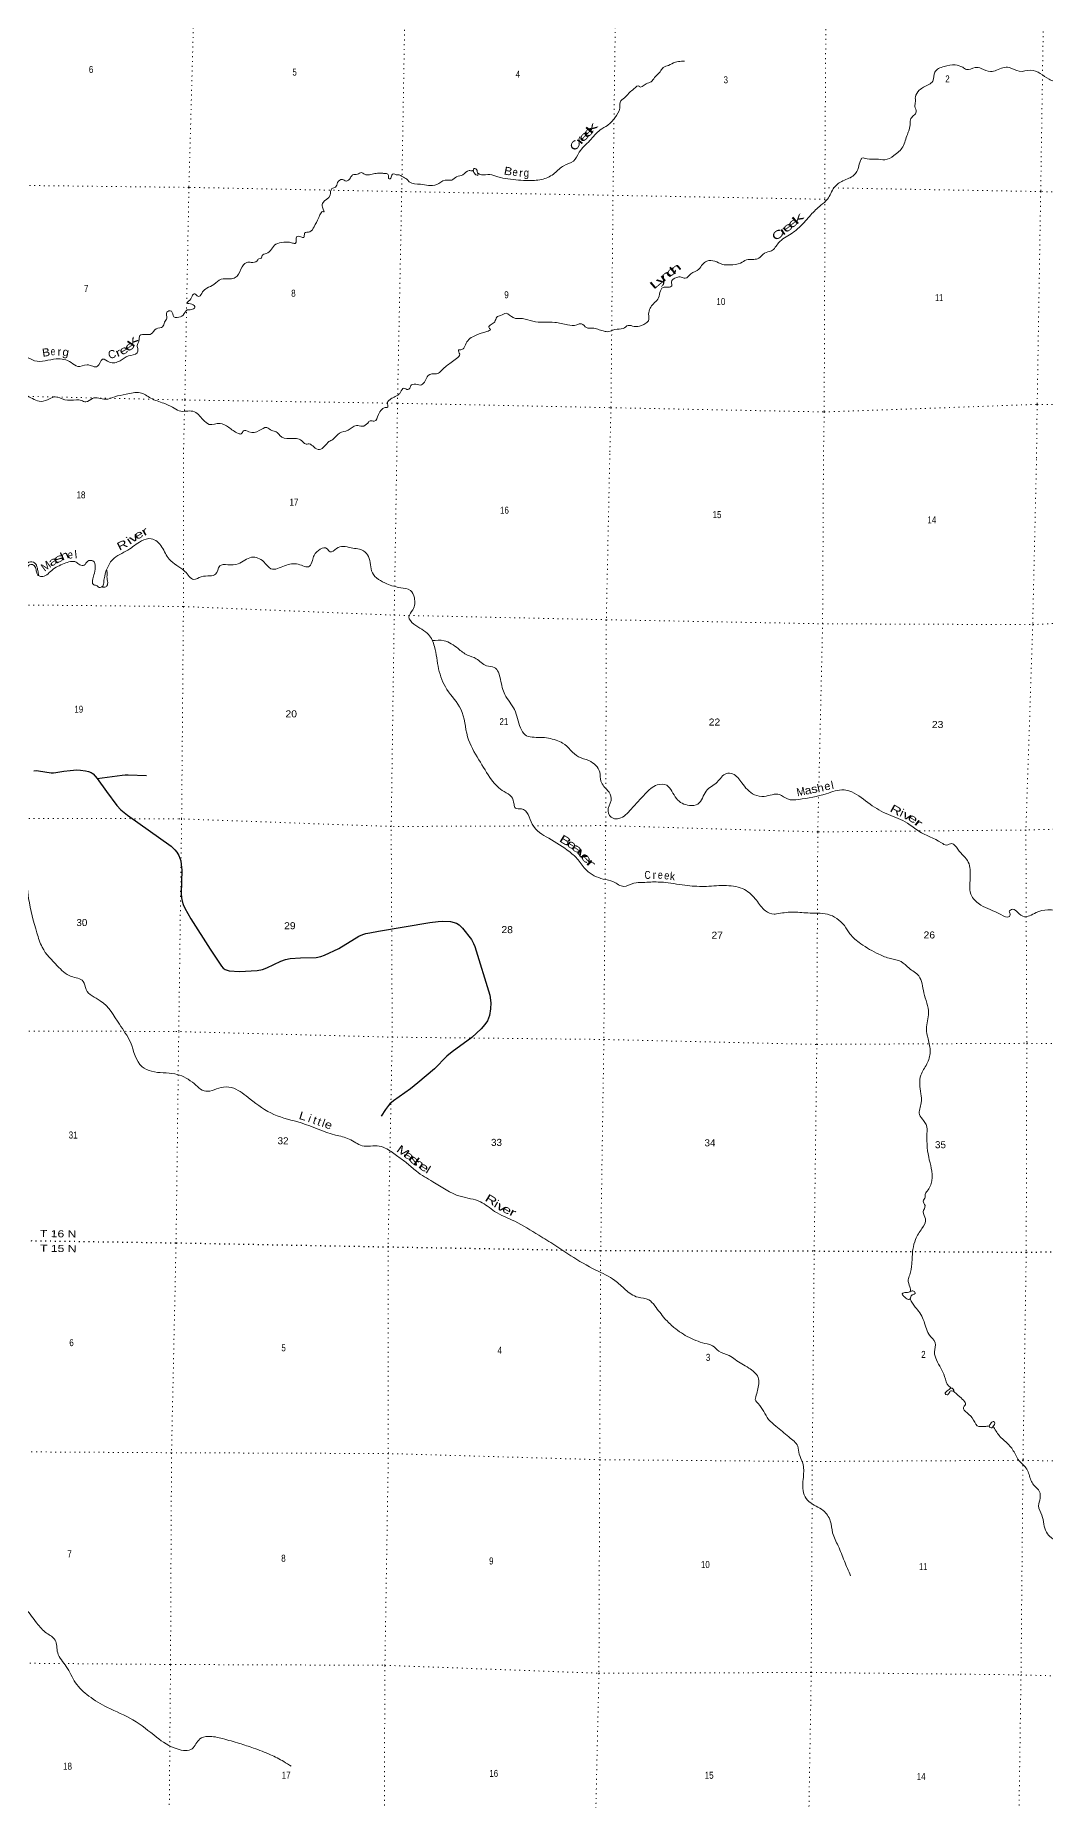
# Model space of a CAD drawing. Header units: feet. Extents: x -518066 to -250644, y -364975 to -177792.
# Drawn here: x -308339 to -283100, y -260861 to -216739 of the extents above; entities that cross this region are included whole.
import ezdxf
from ezdxf.enums import TextEntityAlignment as Align

# ---------------------------------------------------------------- set-up
doc = ezdxf.new("R2010")
doc.units = ezdxf.units.FT
doc.header["$LTSCALE"] = 80
doc.linetypes.add('DOTTED', pattern=[1.5, 0.3, -1.2])
for name, color, linetype, lineweight in [('29', 7, 'Continuous', 25), ('34', 7, 'Continuous', 25), ('39', 7, 'Continuous', 13), ('41', 7, 'Continuous', 13), ('6', 7, 'DOTTED', 25), ('7', 7, 'DOTTED', 13)]:
    doc.layers.add(name, color=color, linetype=linetype, lineweight=lineweight)

msp = doc.modelspace()

# ---------------------------------------------------------------- linework, layer by layer
at = {"layer": '29'}
for points in [[(-308374.92, -235118.75), (-308317.85, -235114.67), (-308259.76, -235118.75), (-307941.81, -235167.69), (-307888.81, -235169.73), (-307829.71, -235163.61), (-307623.85, -235126.91), (-307466.91, -235112.63), (-307305.89, -235100.4), (-307208.06, -235102.44), (-307081.69, -235118.75), (-307008.32, -235137.1), (-306947.17, -235159.54), (-306894.18, -235200.32), (-306792.27, -235314.51)], [(-306792.27, -235314.51), (-306169.61, -235228.86), (-306094.19, -235220.7), (-306022.86, -235220.7), (-305560.19, -235237.01)], [(-306792.27, -235314.51), (-306565.01, -235636.68), (-306304.12, -235987.41), (-306200.17, -236097.52), (-306035.08, -236232.1), (-304942.62, -237006.97), (-304850.89, -237092.61), (-304804.01, -237157.86), (-304755.1, -237235.36), (-304704.15, -237369.94), (-304693.95, -237463.73), (-304681.72, -237602.39), (-304698.03, -238185.59), (-304689.87, -238295.7), (-304673.57, -238377.26), (-304645.03, -238458.83), (-304600.2, -238556.71), (-304453.45, -238817.72), (-303972.44, -239576.28), (-303687.1, -240000.42), (-303644.29, -240053.43), (-303599.45, -240086.06), (-303499.59, -240122.76), (-303238.7, -240139.08), (-302798.45, -240114.61), (-302661.88, -240090.14), (-302553.87, -240049.36), (-302203.3, -239878.07), (-302091.19, -239837.28), (-301975.03, -239812.82), (-301714.14, -239796.5), (-301322.81, -239788.35), (-301204.58, -239763.88), (-301118.99, -239731.25), (-300760.27, -239559.96), (-300254.8, -239250.02), (-300161.03, -239209.24), (-300083.6, -239184.76), (-299985.76, -239168.45)], [(-299985.76, -239168.45), (-299769.71, -239131.75), (-298481.58, -238911.52), (-298279.8, -238887.05), (-298155.47, -238878.9), (-297969.99, -238891.13), (-297821.21, -238927.84), (-297749.87, -238972.7), (-297666.31, -239050.18), (-297446.18, -239335.66), (-297391.15, -239433.54), (-297356.5, -239515.11), (-296981.48, -240730.43), (-296957.02, -240918.03), (-296965.17, -241073), (-296993.7, -241236.13), (-297046.7, -241366.64), (-297107.84, -241464.52), (-297201.6, -241570.55), (-297438.03, -241782.62), (-297927.19, -242141.51), (-298059.68, -242255.7), (-298367.44, -242565.65), (-298783.23, -242916.38), (-298970.74, -243071.35), (-299394.68, -243373.14), (-299482.33, -243446.55), (-299514.94, -243483.26), (-299590.35, -243585.21), (-299696.34, -243756.5)]]:
    msp.add_lwpolyline(points, dxfattribs=at)
at = {"layer": '34', "lineweight": 13}
msp.add_spline([(-314373.46, -259572.88), (-314089.7, -259784.09), (-313482.81, -259880.42), (-312556.62, -260050.23), (-311592.44, -260246.57), (-310987.68, -260562.31), (-310179.4, -261061.18), (-309762.15, -261204.03), (-309327.75, -261445.69), (-308654.8, -261993.61), (-307969.63, -262527.54), (-307521.76, -262833.75), (-306756.92, -263245.64), (-306074.28, -263624.53), (-305757.46, -263953.67), (-305345.19, -264402.48), (-304913.23, -264688.41), (-303934.95, -265090.23), (-303610.23, -265228.19), (-303223.15, -265399.99), (-302497.89, -265625.78), (-301664.1, -265862.62), (-301339.68, -265955.22), (-300766.88, -266322.05), (-300517.72, -266779.39), (-300284.29, -267198.33), (-300033.87, -267732.19), (-299841.27, -268003.78), (-299622.81, -268098.45), (-299367.09, -268086.77), (-299038, -267981.17), (-298472.43, -267773.11), (-297862.18, -267523.2), (-297523.79, -267496.2), (-297035.25, -267551.15), (-296430.74, -267685.71), (-295484.56, -267869.8), (-294634.68, -268022.78), (-293610.05, -268211.63), (-292744.04, -268360.74), (-291410.09, -268614.93), (-290238.5, -268799.14), (-289450.89, -268939.45), (-289128.97, -268950.55), (-288494.79, -268930.37), (-287719.65, -268903.47), (-287027.51, -268926.11), (-286101.04, -269067.74), (-285327.49, -269203.89), (-284516.1, -269382.68), (-283700.58, -269549.43), (-283059.82, -269697.76)], degree=3, dxfattribs=at)
at = {"layer": '39'}
for points in [[(-297291.45, -220180.01), (-297195.03, -220224.67), (-296981.8, -220217.91), (-296783.67, -220275.32), (-296535.21, -220329.47), (-296009.09, -220369.83), (-295650.6, -220331.12), (-295366.82, -220184.6), (-295136.66, -219997.01), (-294897.64, -219884), (-294751.4, -219662.91), (-294489.44, -219371.18), (-294227.87, -219103.58), (-294047.13, -218989.67), (-293859.16, -218799.41), (-293740.74, -218557.77), (-293711.75, -218377.12), (-293591.48, -218272.33), (-293491.24, -218163.21), (-293385.38, -218080.34), (-293253.61, -218011.96), (-293251.67, -218016.01), (-293079.73, -217950.26), (-292954.25, -217897.88), (-292870.19, -217794.54), (-292733.2, -217649.78), (-292653.15, -217546.38), (-292519.57, -217490.1), (-292351.47, -217412.21), (-292198.29, -217388.43), (-292125.83, -217383.52)], [(-286258.51, -218110.37), (-286148.69, -218031.58), (-285921.15, -217882.18), (-285869.39, -217659.62), (-285637.96, -217518.33), (-285357.86, -217478.4), (-285170.98, -217533.7)], [(-285170.98, -217533.7), (-285082.25, -217595.36), (-284862.3, -217544.44), (-284711.83, -217564.89), (-284477.87, -217644.98), (-284166.73, -217549.19), (-284011.83, -217543.55), (-283759.99, -217638), (-283476.07, -217610.21), (-283234.06, -217690.43), (-283017.25, -217838.67), (-282883.22, -217880.99), (-282727.4, -217817.01), (-282654.38, -217649.11), (-282493.8, -217538.91), (-282428.82, -217497.67), (-282417.28, -217487.05)], [(-298373.37, -225200.77), (-298264.47, -225180.32), (-298176.74, -225099.18), (-297954.72, -224917.5), (-297816.42, -224817.02), (-297738.29, -224707.56), (-297770.94, -224610.46), (-297688.21, -224591.63), (-297625.07, -224540.29), (-297560.57, -224402.44), (-297306.45, -224225.28), (-297063.88, -224142.52), (-296972.57, -224089.6), (-297009.9, -224034.69), (-296952.54, -223967.17), (-296860.98, -223898.16), (-296812.91, -223782.19), (-296717.77, -223741.41), (-296578.18, -223687.23), (-296398.93, -223794.65), (-296172.15, -223820.3), (-295909.82, -223886.75), (-295361.39, -223915.37), (-295042.65, -223974.65), (-294815.49, -223976.16), (-294692.4, -223947.88), (-294571.28, -224044.34), (-294420.68, -224056.73), (-294284.44, -224087.02), (-294150.38, -224127.33), (-294054.18, -224146.93), (-293977.61, -224136.04), (-293860.26, -224089.57), (-293652.78, -224064.62), (-293530.97, -223990.04), (-293380.57, -224014.51), (-293199.28, -223993.17), (-293114.2, -223952.23), (-293022.44, -223871.15), (-293019.84, -223706.19), (-292981.34, -223559.89), (-292899.12, -223446.47), (-292788.8, -223335.5), (-292737.86, -223165.25), (-292659.45, -223037.68), (-292524.68, -223033.73), (-292437.64, -222996.85), (-292450.32, -222908.12), (-292319.77, -222789.41), (-292205.04, -222781.12), (-292106.96, -222808.8), (-291960.45, -222698.39), (-291765.65, -222584.7), (-291671.25, -222463.42), (-291565.42, -222382.56), (-291368.41, -222383.6), (-291174.64, -222463.07), (-290979.82, -222476.15), (-290721.75, -222429.85), (-290573.77, -222353.66), (-290392.62, -222340.38), (-290267.48, -222310.12), (-290126.79, -222185.53), (-289952.94, -222125.85), (-289770.84, -221925.44), (-289455.6, -221696.9), (-289235.69, -221521.23), (-288967.67, -221227.57), (-288716.59, -220987.98), (-288551.3, -220833.59), (-288381.84, -220542.43), (-288164.06, -220374.77), (-287888.41, -220234.16), (-287776.82, -220042.72), (-287729.86, -219870.39), (-287688.74, -219812.68), (-287562.3, -219826.71), (-287323.1, -219830.42), (-287120.34, -219849.66), (-286889.48, -219744.58), (-286670.88, -219524.61), (-286555.41, -219214.51), (-286509.37, -219100.52), (-286484.56, -218929.87), (-286479.24, -218847.45), (-286399.23, -218746.06), (-286333.38, -218650.5), (-286367.47, -218517.16), (-286353.5, -218396.64), (-286355.65, -218277.89), (-286258.51, -218110.37)], [(-310867.13, -224119.47), (-310634.44, -223980.38), (-310292.35, -223961.53), (-310032.68, -223941.41), (-309768.69, -224030.02), (-309441.04, -224161.87), (-309142.03, -224452.25), (-308951.1, -224583.99), (-308772.33, -224721.58), (-308572.15, -224777.01), (-308356.53, -224872.91), (-307814.94, -224824.97), (-307444.44, -224917.24), (-307277.12, -225016.42), (-307045.24, -224973.74), (-306782.46, -225012.02), (-306657.02, -224834.87), (-306487.25, -224905.92), (-306221.32, -224871.81), (-306008.33, -224752.37), (-305798.01, -224675.14), (-305774.6, -224593), (-305793.05, -224488.08), (-305753.21, -224384.06), (-305728.81, -224239.56), (-305571.61, -224215.84), (-305444.76, -224203.72), (-305318.04, -224072.88), (-305158.48, -224027.06), (-305108.4, -223911.12), (-305050.53, -223811.41), (-305054.11, -223656.41), (-304939.16, -223634.05), (-304879.07, -223775.84), (-304794.87, -223791.23), (-304649.16, -223731.11), (-304544.56, -223599.92), (-304443.96, -223595.44), (-304352.52, -223534.48), (-304425.72, -223458.9), (-304545.88, -223428.86), (-304451.76, -223325.68), (-304424.58, -223259.7), (-304353.28, -223200.44), (-304299.74, -223247.55), (-304253.76, -223264.36), (-304161.53, -223153.11), (-304053.44, -223056.18), (-303879.08, -222964.31), (-303696.08, -222834.34), (-303470.77, -222825.76), (-303345.61, -222793.5), (-303056.15, -222415.66), (-302943.53, -222413.38), (-302800.18, -222375.36), (-302755.16, -222325.75), (-302696.62, -222310.56), (-302673.43, -222242.5), (-302570.15, -222195.81), (-302329.19, -221960.09), (-302129.4, -221912.88), (-302008.67, -221906.71), (-301914.55, -221930.3), (-301836.22, -221935.54), (-301813.61, -221776.92), (-301707.01, -221774.55), (-301634.91, -221791.77), (-301611.14, -221687.5), (-301481.87, -221649.26), (-301375.31, -221522.13), (-301255.01, -221288.56), (-301138.21, -221149.52), (-301134.26, -221153.6), (-301162.57, -221036.46), (-301152.65, -220917.89), (-300976.83, -220733.48), (-300930.01, -220569.2), (-300840.99, -220534.36), (-300786.89, -220418.49), (-300669.07, -220341.84), (-300575.2, -220381.53), (-300467.33, -220298.68), (-300411.95, -220229.11), (-300293.01, -220208.82), (-300189.86, -220170.18), (-300116.13, -220211.57), (-299993.67, -220223.53), (-299921.09, -220210.57), (-299790.02, -220186.44), (-299661.38, -220188.44), (-299568.98, -220193.89)], [(-299568.98, -220193.89), (-299515.41, -220238.99), (-299512.6, -220315.5), (-299476.54, -220324.11), (-299434.88, -220232.19), (-299386.1, -220198.74), (-299326.21, -220225.83), (-299253.85, -220226.95), (-299172.07, -220268.46), (-299060.5, -220332.57), (-298997.19, -220397.95), (-298714.7, -220460.68), (-298520.17, -220491.87), (-298310.74, -220470.97), (-298099.89, -220359.54), (-297936.98, -220356.03), (-297815.04, -220273.41), (-297657.43, -220223.53), (-297502.98, -220119.28), (-297416.62, -220124.64), (-297403.79, -220117.92)], [(-297403.79, -220117.92), (-297379.48, -220064.85), (-297303.93, -220118.34), (-297294.73, -220172.82), (-297281.71, -220239.42), (-297331.71, -220222.55), (-297371.34, -220185.71), (-297390.74, -220141.14), (-297404.43, -220116.78)], [(-313911.76, -225536.88), (-313754.95, -225390.86), (-313575.22, -225085.77), (-313301.49, -224685.56), (-313112.76, -224447.02), (-313078.25, -224298.65), (-312909.12, -224283.16), (-312562.53, -224234.2), (-312259.83, -224417.99), (-312037.79, -224458.03), (-311799.27, -224535.8), (-311603.06, -224460.37), (-311369.77, -224329.16), (-310904.1, -224123.09), (-310766.07, -224167.49), (-310649.5, -224424.85), (-310480.04, -224642.78), (-310272.83, -224889.48), (-310101.1, -225091.35), (-310050.82, -225090.12), (-310002, -225054.66), (-309774.35, -225152.76), (-309665.42, -225257.08), (-309407.2, -225329.5), (-309044.94, -225433.71), (-308811.09, -225648.62), (-308541.33, -225753.42), (-308195.65, -225889.57), (-307981.45, -225820.46), (-307845.98, -225772.25), (-307605.92, -225848.41), (-307314.4, -225848.91), (-307191.97, -225862.88), (-307075.96, -225900.9), (-306913.76, -225814.88), (-306590.4, -225835.99), (-306356.16, -225771.21), (-306071.72, -225711.22), (-305721.24, -225670.38), (-305454, -225807.33), (-305130.31, -225935.1), (-304910.73, -226035.09), (-304747.3, -226126.16), (-304403.65, -226135.51), (-304145.61, -226346.78), (-303996.64, -226461.77), (-303724.87, -226439.83), (-303513.24, -226533.66), (-303266.37, -226688.4), (-303194.17, -226699.59), (-303140.67, -226621.94), (-303002.36, -226648.23), (-302748.55, -226617.96), (-302556.39, -226544.47), (-302434.83, -226612.76), (-302318.78, -226648.77), (-302229.83, -226744.72), (-301983.67, -226816.96), (-301680.98, -226873.97), (-301593.75, -226951.79), (-301497.23, -226951.27), (-301379.81, -227027.54), (-301241.9, -227092.63), (-301112.07, -227005.54), (-301003.75, -226894.53), (-300908.39, -226839.67), (-300741, -226679.27), (-300524.75, -226608.17), (-300319.83, -226490.62), (-300169.36, -226511.06), (-300033.35, -226428.65), (-299976.18, -226373.2), (-299873.83, -226384.85), (-299768.65, -226217.45), (-299682.16, -226087.99), (-299621.19, -226046.68), (-299536.48, -226029.89), (-299542.71, -225915.09), (-299481.3, -225845.62), (-299377.74, -225780.82), (-299260.08, -225714.23), (-299216.91, -225654.53), (-299130.93, -225557.26), (-299037.03, -225594.94), (-298982.22, -225561.58), (-298959.03, -225493.52), (-298837.89, -225461.19), (-298695.37, -225475.48), (-298599.21, -225370.32), (-298488.19, -225215.09), (-298373.37, -225200.77)], [(-306559.47, -230099.92), (-306412.68, -229845.69), (-306023.9, -229603.75), (-305687.6, -229377.42), (-305447.53, -229319.29), (-305177.86, -229529.2), (-304995.64, -229832.91), (-304807.93, -229985.67), (-304602.09, -230136.59), (-304380.62, -230335.98), (-304194.84, -230273.31), (-303973.2, -230247.22), (-303835.96, -230208.26), (-303731.31, -230001.88), (-303533.75, -229969.53), (-303267.87, -229947.88), (-302936.2, -229783.92), (-302633.37, -229895.49), (-302451.96, -230074.37), (-302111.04, -229995.05), (-301770.56, -229960.01), (-301491.26, -230006.94), (-301417.46, -229868.73), (-301373.91, -229736.27), (-301050.27, -229570.22), (-300976.57, -229649.43), (-300812.74, -229566.42), (-300649.2, -229513.61), (-300446.25, -229547.74), (-300137.07, -229627.16), (-300019.66, -229765.17), (-299918.94, -230170.78), (-299555.33, -230448.01), (-299212.09, -230543.86), (-298969.2, -230610.58), (-298870.4, -230798.74), (-298909.51, -231096.33), (-299005.8, -231270.57), (-298882.78, -231452.92), (-298515, -231716.1), (-298368.97, -232015.43), (-298263.7, -232574.09), (-298059.34, -233085.36), (-297705.92, -233583.95), (-297541.5, -234270), (-297259.27, -234844.41), (-296940.08, -235344.69), (-296631, -235641.54), (-296445.05, -235768.12), (-296380.47, -235957.97), (-296343.15, -236052.94), (-296194.41, -236072.47), (-295926.41, -236455.5), (-295515.2, -236805.66), (-294989.2, -237148.85), (-294781.78, -237344.07), (-294568.96, -237605.79), (-294152.45, -237825.14), (-293897.53, -237896), (-293641.03, -238011.16), (-293390.7, -237933), (-293161.04, -237911.01), (-292963.7, -237900.79), (-292599.52, -237912.29), (-292044.78, -237990.01), (-291576, -238008.53), (-291070.64, -237989.14), (-290626.81, -238089.97), (-290327.5, -238356.53), (-290100.62, -238620.39), (-289886.08, -238704.96), (-289821.6, -238697.52), (-289438.74, -238650.8), (-289044.49, -238674.66), (-288547.66, -238705.53), (-288129.79, -238991.33), (-287990.87, -239193.96), (-287719.55, -239442.14), (-287265.22, -239704.12), (-286974.46, -239815.58), (-286713.54, -239890.52), (-286513.84, -240051.45), (-286268.2, -240249.05), (-286143.44, -240666.97), (-286027.62, -241175.39), (-286079.71, -241565.46), (-286035.86, -241817.53), (-285986.74, -242148.16), (-286068.14, -242447.36), (-286217.78, -242727.79), (-286222.28, -243190.79)], [(-308266.18, -230243.61), (-308185.91, -230267.81), (-307928.81, -230113.21), (-307619.2, -229940.99), (-307318.96, -229905.57), (-307225, -229970.89), (-307122.44, -229979.91), (-307028.93, -229884.16), (-306900.04, -229875.31), (-306843.16, -230028.85), (-306873.23, -230223.85), (-306910.82, -230364.42), (-306895.64, -230459.18), (-306811.43, -230492.19), (-306747.51, -230543.12)], [(-308564.36, -230066.94), (-308575.73, -229994.36), (-308460.04, -229894.79), (-308329.78, -229952.39), (-308280.83, -230093.78), (-308261.8, -230206.7), (-308264.15, -230240.9), (-308288.02, -230212.49), (-308321.1, -230095.41), (-308366.39, -229992.31), (-308452.64, -229961.3), (-308507.25, -229988.97), (-308527.69, -230020.99), (-308564.36, -230066.94)], [(-306747.51, -230543.12), (-306656.62, -230509.76), (-306629.27, -230387.21), (-306605.82, -230252.55), (-306556.08, -230104.04), (-306546.56, -230160.5), (-306548.01, -230309.46), (-306533.29, -230452.54), (-306578.29, -230526.6), (-306691.89, -230521.94)], [(-298421.31, -231868.35), (-298130.05, -231868.71), (-297779.74, -232065.29), (-297545.85, -232228.56), (-297327.34, -232319.2), (-297065.43, -232498.84), (-296874.59, -232536.88), (-296720.55, -232840.32), (-296607.48, -233217.86), (-296371.61, -233592.53), (-296219.03, -234046.95), (-296104, -234223.18), (-295726.22, -234285.14), (-295328.4, -234355.33), (-295166.07, -234427.33), (-294766.87, -234771.33), (-294510.17, -234866.36), (-294241.3, -235158.81), (-294209.2, -235376.54), (-294134.01, -235510.12), (-294004.61, -235656.29), (-293956.33, -235866.12), (-294033.35, -236129.13), (-293908.28, -236307.47), (-293759.4, -236312.9), (-293455.24, -236080.23), (-293101.3, -235695.03), (-292805.3, -235474.36), (-292567.89, -235482.64), (-292325.57, -235815.1), (-291997.14, -235985.3), (-291789.51, -235951.02), (-291581.09, -235628.86), (-291309.23, -235405.95), (-291073.65, -235188.74), (-290920.78, -235198.24), (-290691.45, -235417.83), (-290376.37, -235718.76), (-290129.21, -235759.35), (-289746.37, -235714.65), (-289546.17, -235825.25), (-289268.53, -235835.93), (-288580.83, -235693.45), (-288137.12, -235599), (-287946.39, -235647.1), (-287486.46, -235955.44), (-287028.09, -236215.45), (-286555.17, -236429.29), (-286269.32, -236631.3), (-285702.54, -236920.52), (-285578.29, -236976.05), (-285449.12, -236939.02), (-285295.53, -237081.4), (-285032.99, -237403.98), (-284986.5, -237799.01), (-284946.62, -238252.36), (-284719.35, -238475.96), (-284216.48, -238714.24), (-284007.61, -238760.51), (-283985.05, -238716.43), (-284010.45, -238637.67), (-283927.39, -238582.09), (-283801.29, -238653.74), (-283627.31, -238770.14), (-283506.31, -238745.11), (-283338.47, -238664.16), (-283049.98, -238594.41), (-282867.1, -238622.31), (-282742.89, -238681.86), (-282691.64, -238700.04), (-282680.17, -238714.46)], [(-313201.7, -236212.52), (-313196.75, -236209.77), (-312771.57, -235950.06), (-312452.58, -235848.38), (-311932.23, -235736.53), (-311674.71, -235747.02), (-311432.06, -235630.53), (-311140.21, -235629.26), (-310585.61, -235721.07), (-310120.7, -235930.81), (-309822.74, -236128.91), (-309440.15, -236317.74), (-309222.56, -236710.36), (-309141.89, -237107.73), (-308943.63, -237417.62), (-308660.63, -237706.17), (-308505.47, -238309.59), (-308298.5, -239173.2), (-308167.14, -239532.79), (-307789.22, -239995.37), (-307445.59, -240258.32), (-307142.9, -240383.99), (-307070.43, -240590.02), (-306716.88, -240867.16), (-306237.53, -241455.52), (-305964.17, -241907.05), (-305668.21, -242519.85), (-305435.82, -242630.76), (-304854.8, -242696.64), (-304416.04, -242904.12), (-304080.09, -243128.75), (-303640.31, -243024.19), (-303383.01, -243056.82), (-302973, -243324.43), (-302376.98, -243710.56), (-301698.75, -243922.31), (-300842.27, -244224.33), (-300495.07, -244326.26), (-300172.62, -244490.37), (-299750.08, -244502.41), (-299555.53, -244572.7), (-299283.63, -244760.48), (-299055.79, -244925.71), (-298820.25, -245127.24), (-298408.2, -245390.84), (-297723.4, -245755.66), (-297219.54, -245891.28), (-296865.64, -246132.18), (-296362.85, -246378.52), (-295762.44, -246728.45), (-295362.31, -246975.83), (-294962.33, -247239.31), (-294337.85, -247597.53), (-293863.36, -247855.68), (-293597.94, -248089.7), (-293283.78, -248277.89), (-293016.73, -248342.82), (-292865.18, -248489.2), (-292612.72, -248813.7), (-292385.41, -249033.28), (-292001.43, -249286.54), (-291556.17, -249445.77), (-291423.75, -249489.3), (-291264.1, -249629.72), (-291003.48, -249734.85), (-290853.5, -249834.92), (-290517.43, -250047.47), (-290284.22, -250281.19), (-290297.42, -250605.19), (-290343.24, -250763.8), (-290354.01, -250836.18), (-290280.5, -250935.52), (-290020.68, -251330.55), (-289839.14, -251497.35), (-289513.72, -251770.19), (-289294.6, -252003.78), (-289254.23, -252199.45), (-289169.84, -252421.7), (-289153.12, -252772.15), (-289131.27, -253217.28), (-289010.15, -253387.53), (-288658.06, -253608.29), (-288481.43, -253865.63), (-288421.96, -254166.17), (-288284.25, -254493.61), (-288128.93, -254873.56), (-287973.48, -255239.42)], [(-286222.28, -243190.79), (-286208.42, -243422.44), (-286253.5, -243711.92), (-286148.3, -243863.9), (-286063.8, -244074.07), (-286064.23, -244118.36), (-286022.33, -244779.09), (-285958.56, -245051.48), (-285947.52, -245365.64), (-286058.73, -245626.31), (-286111.9, -245712.37), (-286112.56, -245780.82), (-286159.75, -245872.98), (-286114.55, -245986.14), (-286160.35, -246142.74), (-286103.73, -246322.45), (-286190.58, -246561.21), (-286350.19, -246831.48), (-286417.03, -247082.5), (-286444.68, -247442.6), (-286497.7, -247721.94), (-286535.12, -247844.39), (-286492.52, -248017.93), (-286473.47, -248128.84)], [(-286473.47, -248128.84), (-286398.95, -248123.5), (-286357.32, -248188.32), (-286421.97, -248213.88), (-286468.71, -248259.74), (-286491.51, -248327.97), (-286571.89, -248315.14), (-286647.76, -248252.01), (-286683.4, -248191.28), (-286582.44, -248158.01), (-286519.98, -248150.54), (-286473.68, -248127.61)], [(-286486.5, -248321.33), (-286358.57, -248524.51), (-286245.24, -248668.52), (-286093.7, -249022.26), (-286016.97, -249204.18), (-285860.03, -249417.05), (-285878.36, -249646.38), (-285825.96, -249846.18), (-285624.67, -250258.78), (-285516.35, -250503.4), (-285481.7, -250537.5), (-285474.53, -250550.1)], [(-310813.29, -249563.85), (-310808.53, -249567.85), (-310648.61, -249680.08), (-310488.57, -249987.61), (-310454.8, -250656.31), (-310416.76, -251091.52), (-310381.98, -251448.19), (-310487.92, -251787.42), (-310503.61, -252367.08), (-310563.29, -252918.13), (-310445.55, -253229.28), (-310350.38, -253584.51), (-310287.21, -253919.3), (-310262.69, -254088.64), (-310159.76, -254474.13), (-310082.5, -254809.06), (-309929.79, -255042.02), (-309775.22, -255291.1), (-309670.45, -255487.38), (-309398.02, -255620.81), (-308887.28, -255877.29), (-308575.31, -256083.57), (-308300.84, -256422.37), (-308055.71, -256672.31), (-307846.06, -256845.41), (-307780.7, -257162.11), (-307564.66, -257506.39), (-307335.12, -257911.2), (-307002.24, -258244.52), (-306538.06, -258528.74), (-305901.04, -258838.75), (-305309.5, -259273.16), (-304793.1, -259567.94), (-304418.68, -259561.41), (-304229.13, -259317.59), (-304025.25, -259255.09), (-303659.46, -259308.88)], [(-285474.53, -250550.1), (-285408.34, -250572.87), (-285390.73, -250625.38), (-285453.02, -250614.73), (-285507.85, -250664.54), (-285562.73, -250720.39), (-285608.67, -250683.72), (-285559.7, -250615.73), (-285474.12, -250550.24)], [(-285416.86, -250621.11), (-285243.18, -250767.7), (-285116.47, -250984.31), (-285138.8, -251004.23), (-284936.26, -251288), (-284811.41, -251488.49), (-284624.42, -251508.37), (-284514.55, -251494.65)], [(-284515.57, -251491.28), (-284460.53, -251419.33), (-284399.77, -251379.64), (-284368.02, -251426.24), (-284398.77, -251484.33), (-284447.6, -251538.23), (-284483.8, -251535.87), (-284506.55, -251520.92), (-284515.57, -251491.28)], [(-284409.58, -251499.93), (-284260.34, -251737.29), (-284042.97, -251944.69), (-283872.12, -252175.81), (-283761.28, -252368.12), (-283574.08, -252573.22), (-283470.09, -252850.01), (-283402.8, -252967.41), (-283253.51, -253137.93), (-283238.95, -253297.11), (-283277.07, -253492.04), (-283194.83, -253728.36), (-283146.63, -253946.24), (-283078.19, -254152.24), (-282964.74, -254284.17), (-282873.52, -254336.12)], [(-303659.46, -259308.88), (-303239.99, -259429.61), (-302886.88, -259545.68), (-302465.82, -259710.72), (-302133.39, -259882.97), (-301945.35, -260001.51)]]:
    msp.add_spline(points, degree=3, dxfattribs=at)
at = {"layer": '6'}
msp.add_lwpolyline([(-314204.25, -246813.47), (-310131.95, -246838.29), (-304823.31, -246918.65), (-299528.95, -247019), (-294216.4, -247111.48), (-288882.93, -247121.61), (-283585.87, -247151.53), (-282784.48, -247139.7)], dxfattribs=at)
at = {"layer": '7'}
msp.add_line((-283666.54, -252352.9), (-282849.24, -252370.2), dxfattribs=at)
for points in [[(-304348.16, -214982.54), (-304502.27, -220539.96), (-304604.26, -225852.7), (-304635.85, -227058.06)], [(-299087.53, -215041.98), (-299186.05, -220644.53), (-299291.71, -225935.08), (-299307.9, -227127.69)], [(-293834.88, -215097.27), (-293907.87, -220738.46), (-293959.51, -226045.94), (-293988.02, -227197.21)], [(-288584.17, -215148.51), (-288617.17, -220548.84), (-288613.67, -220836.65), (-288633.28, -226152.68), (-288651.17, -227266.95)], [(-283140.49, -215202.74), (-283224.42, -220644.54), (-283312.43, -225963.53), (-283330.4, -227336.48)], [(-288613.67, -220836.65), (-293907.87, -220738.46), (-299186.05, -220644.53), (-304502.27, -220539.96), (-309706.59, -220479.38), (-313840.19, -220347.74)], [(-282456.73, -220666.38), (-283224.42, -220644.54), (-288617.17, -220548.84)], [(-313913.13, -225650.25), (-309839.78, -225731.27), (-304604.26, -225852.7), (-299291.71, -225935.08), (-293959.51, -226045.94), (-288633.28, -226152.68), (-283312.43, -225963.53), (-282522.37, -225967.46)], [(-304635.85, -227058.06), (-304638.8, -231016.02), (-304684.28, -236324.43), (-304755.99, -241640.64), (-304823.31, -246918.65), (-304936.6, -252164), (-304961.8, -257456.5), (-305007.19, -262756.85), (-305011.56, -264885.76)], [(-299747.46, -268243.04), (-299745.06, -268044.95), (-299627.59, -262783.53), (-299606.28, -257476.9), (-299520.72, -252184.98), (-299524.86, -246944.76), (-299423.75, -241777.59), (-299449.14, -236512.81), (-299373.73, -231230.85), (-299307.9, -227127.69)], [(-293988.02, -227197.21), (-294075.48, -231345.34), (-294091.2, -236490.96), (-294137.03, -241835.6), (-294216.4, -247111.48), (-294240.95, -252337.54), (-294260.54, -257674.38), (-294378.03, -262937.82), (-294423.45, -268240.19), (-294544.66, -271213.7)], [(-288764.58, -235409.33), (-288672.45, -231446.72), (-288651.17, -227266.95)], [(-283330.4, -227336.48), (-283423.62, -231468.13), (-283594.18, -236600.21), (-283573.46, -241931.39), (-283585.87, -247151.53), (-283666.54, -252352.9), (-283716.56, -257715.63), (-283794.32, -263031.78), (-283965.93, -268272.56), (-283995.75, -271318.87)], [(-313986.19, -230961.63), (-309949.73, -230963.82), (-304638.8, -231016.02), (-299373.73, -231230.85), (-294075.48, -231345.34), (-288672.45, -231446.72), (-283423.62, -231468.13), (-282589.83, -231416.96)], [(-289276.06, -271789.3), (-289165.86, -268189.21), (-289044.34, -262925.81), (-288956.98, -257656.04), (-288929.97, -252383.7), (-288882.93, -247121.61), (-288816.72, -241958.35), (-288793.37, -236647.72), (-288771.22, -235695.22)], [(-282653.67, -236573.83), (-283594.18, -236600.21), (-288793.37, -236647.72), (-294091.2, -236490.96), (-299449.14, -236512.81), (-304758.52, -236320.34), (-309993.52, -236306.47), (-313240.1, -236205.34)], [(-314131.3, -241510.43), (-310057.15, -241618.74), (-304830.23, -241636.55), (-299423.75, -241777.59), (-294137.03, -241835.6), (-288816.72, -241958.35), (-283573.46, -241931.39), (-282720.1, -241939.41)], [(-283666.54, -252352.9), (-288929.97, -252383.7), (-294240.95, -252337.54), (-299520.72, -252184.98), (-304936.6, -252164), (-310171.25, -252132.66), (-314274.22, -251899.18)], [(-314347.32, -257213.3), (-310278.82, -257410.28), (-304961.8, -257456.5), (-299606.28, -257476.9), (-294260.54, -257674.38), (-288956.98, -257656.04), (-283716.56, -257715.63), (-282915.73, -257741)]]:
    msp.add_lwpolyline(points, dxfattribs=at)

# ---------------------------------------------------------------- texts
at = {"layer": '41'}
for s, rotation, width, p in [('r', 53.472, 1.9, (-294657.45, -219418.52)), ('e', 47.684, 1.95, (-294562.36, -219325.1)), ('e', 46.544, 2, (-294455.82, -219220.05)), ('k', 48.761, 2.1, (-294367.99, -219119.56)), ('C', 59.34, 1.35, (-294769.4, -219534.11)), ('B', 348.853, 1.15, (-296544.52, -220231.42)), ('e', 353.553, 0.85, (-296362.01, -220255.15)), ('g', 358.116, 0.9, (-296074.5, -220273.14)), ('e', 36.423, 1.7, (-289493.55, -221612.56)), ('e', 39.814, 1.8, (-289355.41, -221500.61)), ('k', 42.351, 2.15, (-289225.73, -221390.28)), ('C', 35.815, 1.5, (-289736.84, -221802.25)), ('r', 36.067, 1.9, (-289597.28, -221701.64)), ('y', 39.146, 1.95, (-292645.32, -222908.09)), ('n', 39.146, 1.9, (-292540.04, -222823.83)), ('c', 43.779, 2.2, (-292398.41, -222715.33)), ('h', 39.101, 1.9, (-292288.57, -222645.92)), ('L', 41.097, 1.95, (-292783.21, -223010.86)), ('B', 8.238, 1.1, (-308056.34, -224760.86)), ('e', 1.501, 0.75, (-307896.05, -224736.78)), ('e', 28.127, 1.45, (-306087.53, -224692.83)), ('e', 37.034, 1.7, (-305925.92, -224584.62)), ('k', 55.331, 1.85, (-305824.64, -224447.4)), ('g', 349.49, 1.1, (-307594.51, -224751.37)), ('r', 21.851, 1.4, (-306231.87, -224760.52)), ('R', 26.217, 1.35, (-306123.27, -229565.41)), ('i', 35.217, 1.5, (-305945.09, -229449.64)), ('v', 30.962, 1.6, (-305835.91, -229379.02)), ('e', 29.92, 1.5, (-305710.31, -229300.92)), ('r', 30.374, 1.65, (-305556.41, -229222.16)), ('a', 28.527, 1.55, (-307849.22, -229969.22)), ('s', 28.644, 1.7, (-307708.57, -229894.32)), ('h', 24.434, 1.4, (-307569.44, -229830.16)), ('e', 5.597, 0.85, (-307455.13, -229816.01)), ('M', 11.636, 0.95, (-289196.31, -235739.02)), ('a', 11.636, 1.1, (-289017.75, -235702.15)), ('s', 11.774, 1.2, (-288861.2, -235670.17)), ('h', 11.774, 1.1, (-288708.27, -235644.95)), ('R', 331.03, 1.45, (-286888.39, -236190.2)), ('i', 334.348, 1.15, (-286733.73, -236261.32)), ('v', 330.321, 1.55, (-286606.9, -236327.51)), ('e', 328.44, 1.55, (-286465.75, -236394.42)), ('r', 322.11, 1.95, (-286334.06, -236498.97)), ('B', 328.646, 1.6, (-295149.11, -236946.4)), ('e', 327.239, 1.55, (-294989.4, -237044.19)), ('a', 321.597, 1.85, (-294858.22, -237144.65)), ('v', 314.872, 2.2, (-294733.64, -237272.11)), ('e', 311.778, 1.9, (-294647.76, -237367.96)), ('r', 314.679, 2.25, (-294528.67, -237496.79)), ('C', 2.438, 0.8, (-293039.7, -237823.95)), ('e', 356.645, 0.8, (-292731.8, -237819.93)), ('e', 354.665, 0.85, (-292573.55, -237834.88)), ('k', 356.361, 0.95, (-292428.61, -237855.29)), ('L', 343.121, 1.2, (-301684.38, -243843.07)), ('t', 340.536, 1.05, (-301388.26, -243944.33)), ('t', 340.615, 1.05, (-301276.11, -243984.72)), ('e', 340.289, 1.2, (-301047.04, -244058.93)), ('M', 324.294, 1.4, (-299208.06, -244710.46)), ('a', 323.806, 1.8, (-299058.68, -244818.99)), ('s', 317.829, 2.2, (-298928.72, -244928.33)), ('h', 324.845, 1.75, (-298810.9, -245009.44)), ('e', 327.477, 1.55, (-298681.52, -245106.12)), ('l', 329.002, 1.25, (-298572.88, -245178.35)), ('R', 328.655, 1.5, (-297003.31, -245929.37)), ('i', 330.238, 1.3, (-296868.02, -246030.43)), ('v', 327.408, 1.7, (-296743.78, -246107.37)), ('e', 329.568, 1.5, (-296604.54, -246172.18)), ('r', 332.206, 1.6, (-296452.43, -246245.45))]:
    msp.add_text(s, height=200, rotation=rotation, dxfattribs=dict(at, width=width)).set_placement(p, align=Align.CENTER)
for s, rotation, p in [('r', 355.644, (-296215.16, -220276.48)), ('r', 358.429, (-307739.74, -224745.3)), ('C', 16.334, (-306396.31, -224805.07)), ('M', 36.922, (-308016.31, -230082.62)), ('l', 6.178, (-307316.37, -229810.16)), ('e', 12.073, (-288537.05, -235599.55)), ('l', 11.96, (-288407.9, -235577.19)), ('r', 359.74, (-292877.38, -237821.35)), ('i', 340.536, (-301515.39, -243901.66)), ('l', 340.615, (-301171.41, -244017.84))]:
    msp.add_text(s, height=200, rotation=rotation, dxfattribs=at).set_placement(p, align=Align.CENTER)
at = {"layer": '6', "width": 1.3}
for s, p in [('T 16 N', (-308226.54, -246771.71)), ('T 15 N', (-308223.77, -247139.23))]:
    msp.add_text(s, height=175, rotation=359.133, dxfattribs=at).set_placement(p)
at = {"layer": '7'}
for s, width, p in [('6', 0.85, (-307001.06, -217680.63)), ('5', 0.85, (-301917.62, -217746.05)), ('4', 0.85, (-296340.45, -217799.09)), ('3', 0.85, (-291146.7, -217937.86)), ('2', 0.85, (-285608.64, -217916.25)), ('7', 0.85, (-307123.16, -223155.88)), ('8', 0.85, (-301946.73, -223272.1)), ('9', 0.85, (-296623.5, -223309.59)), ('11', 0.65, (-285862.99, -223382.59)), ('10', 0.85, (-291324.52, -223481.24)), ('18', 0.85, (-307309.77, -228311.45)), ('17', 0.85, (-301989.7, -228493.06)), ('16', 0.85, (-296729.82, -228695.42)), ('15', 0.85, (-291421.44, -228805.84)), ('14', 0.85, (-286053.93, -228936.71)), ('19', 0.85, (-307363.6, -233669.68)), ('20', 1.1, (-302089.24, -233784.76)), ('21', 0.85, (-296744.83, -233978.49)), ('22', 1.1, (-291516.96, -233989.68)), ('23', 1.1, (-285942.49, -234050.58)), ('30', 1.05, (-307312.9, -239000.55)), ('29', 1.1, (-302123.58, -239080.02)), ('28', 1.1, (-296695.24, -239178.22)), ('27', 1.1, (-291448.09, -239316.34)), ('26', 1.1, (-286150.63, -239310.8)), ('31', 0.85, (-307504.23, -244310.8)), ('32', 1.05, (-302287.26, -244455.08)), ('33', 1.05, (-296955.33, -244494.92)), ('34', 1.05, (-291622.76, -244505)), ('35', 1.05, (-285865.1, -244553.24)), ('6', 0.85, (-307489.77, -249500.4)), ('5', 0.85, (-302192.62, -249628.25)), ('4', 0.85, (-296792.85, -249691.65)), ('3', 0.85, (-291588.43, -249867.83)), ('2', 0.85, (-286208.94, -249794.11)), ('7', 0.85, (-307538.65, -254778.14)), ('8', 0.85, (-302196.04, -254887.98)), ('9', 0.85, (-297003.82, -254956.6)), ('10', 0.85, (-291711.26, -255046.05)), ('11', 0.65, (-286261.37, -255096.6)), ('18', 0.85, (-307645.07, -260086.58)), ('17', 0.85, (-302183.02, -260308.5)), ('16', 0.85, (-296998.69, -260265.4)), ('15', 0.85, (-291616.92, -260313.67)), ('14', 0.85, (-286320.35, -260342.89))]:
    msp.add_text(s, height=175, dxfattribs=dict(at, width=width)).set_placement(p)

doc.saveas('drawing.dxf')
